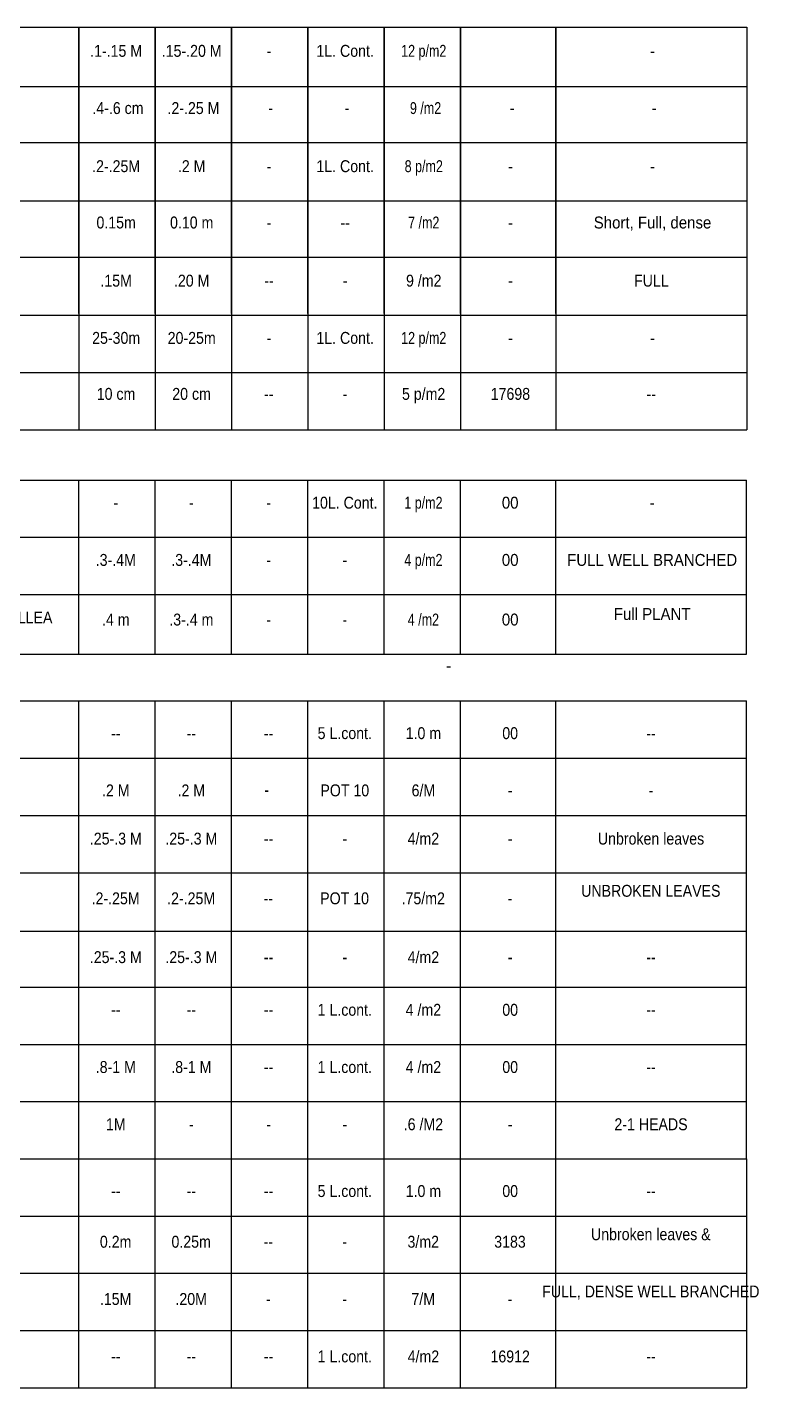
# Model space of a CAD drawing. Extents: x -2743 to -1606, y 314 to 679.
# Drawn here: x -2568.9 to -2530.6, y 431.9 to 503.2 of the extents above; entities that cross this region are included whole.
import ezdxf
from ezdxf.enums import TextEntityAlignment as Align

# ---------------------------------------------------------------- set-up
doc = ezdxf.new("R2010")
doc.units = 0
doc.header["$MEASUREMENT"] = 0
for name, color, linetype in [('L-ANNO-SCHD-TEXT', 109, 'Continuous'), ('L-PLNT-TAB', 1, 'Continuous'), ('L-PLNT-txt', 54, 'Continuous')]:
    doc.layers.add(name, color=color, linetype=linetype)
doc.styles.add('AUC-71-PLNT-LEG', font='architxt.shx', dxfattribs={"width": 0.85})
doc.styles.add('PLNT-LEG', font='arial.ttf', dxfattribs={"width": 0.85})

# ---------------------------------------------------------------- blocks, each defined once
blk = doc.blocks.new('PL-TAB')
at = {"style": 'PLNT-LEG'}
for tag, width, p in [('ABRV.', 0.85, (1.439, 0)), ('SYMBOL', 0.85, (7.527, 0)), ('HEIGHT', 0.85, (42.963, 0)), ('SPREAD', 0.85, (46.921, 0)), ('CALIBER', 0.85, (50.966, 0)), ('ROOTS', 0.85, (54.958, 0)), ('SPACING', 0.75, (59.078, 0)), ('QUANTITY', 0.9, (63.622, 0)), ('REMARKS', 0.9, (69.211, 0))]:
    blk.add_attdef(tag, text='', height=0.625, dxfattribs=dict(at, width=width)).set_placement(p, align=Align.CENTER)
at = {"style": 'PLNT-LEG', "width": 0.85}
for tag, p in [('BOTANICAL-NAME', (14, 0)), ('COMMON-NAME', (28, 0))]:
    blk.add_attdef(tag, p, '', height=0.625, dxfattribs=at)
blk = doc.blocks.new('LS-71-PNT-TAB')
at = {"style": 'AUC-71-PLNT-LEG'}
for tag, width, p in [('ABRV.', 0.85, (1439, 0)), ('SYMBOL', 0.85, (7527, 0)), ('HEIGHT', 0.85, (42963, 0)), ('SPREAD', 0.85, (46921, 0)), ('CALIBER', 0.85, (50966, 0)), ('ROOTS', 0.85, (54958, 0)), ('SPACING', 0.75, (59078, 0)), ('QUANTITY', 0.9, (63622, 0)), ('REMARKS', 0.9, (69211, 0))]:
    blk.add_attdef(tag, text='', height=625, dxfattribs=dict(at, width=width)).set_placement(p, align=Align.CENTER)
at = {"style": 'AUC-71-PLNT-LEG', "width": 0.85}
for tag, p in [('BOTANICAL-NAME', (14000, 0)), ('COMMON-NAME', (28000, 0))]:
    blk.add_attdef(tag, p, '', height=625, dxfattribs=at)

msp = doc.modelspace()

# ---------------------------------------------------------------- linework, layer by layer
at = {"layer": 'L-PLNT-TAB'}
for p, q in [((-2607.192, 485.07), (-2531.192, 485.07)), ((-2607.192, 482.07), (-2531.192, 482.07)), ((-2531.21, 470.307), (-2531.21, 479.433)), ((-2607.21, 473.44), (-2531.21, 473.44))]:
    msp.add_line(p, q, dxfattribs=at)
for points in [[(-2607.192, 482.07), (-2607.192, 503.167), (-2531.192, 503.167), (-2531.192, 482.07)], [(-2566.192, 488.167), (-2566.192, 503.167), (-2566.192, 482.07)], [(-2566.192, 497.115), (-2566.192, 503.115)], [(-2562.192, 488.167), (-2562.192, 503.167), (-2562.192, 482.07)], [(-2562.192, 497.115), (-2562.192, 503.115)], [(-2558.192, 488.167), (-2558.192, 503.167), (-2558.192, 482.07)], [(-2558.192, 497.115), (-2558.192, 503.115)], [(-2554.192, 488.167), (-2554.192, 503.167), (-2554.192, 482.07)], [(-2554.192, 497.115), (-2554.192, 503.115)], [(-2550.192, 488.167), (-2550.192, 503.167), (-2550.192, 482.07)], [(-2550.192, 497.115), (-2550.192, 503.115), (-2550.192, 497.115)], [(-2546.192, 488.167), (-2546.192, 503.167), (-2546.192, 482.07)], [(-2546.192, 497.115), (-2546.192, 503.115)], [(-2541.192, 488.167), (-2541.192, 503.167), (-2541.192, 482.07)], [(-2541.192, 497.115), (-2541.192, 503.115), (-2541.192, 497.115)], [(-2607.192, 500.066), (-2531.192, 500.066)], [(-2607.192, 497.118), (-2531.192, 497.118)], [(-2607.192, 491.115), (-2531.192, 491.115)], [(-2607.192, 488.07), (-2531.192, 488.07)], [(-2607.21, 479.433), (-2531.21, 479.433)], [(-2566.21, 479.433), (-2566.21, 470.307)], [(-2562.21, 479.433), (-2562.21, 470.307)], [(-2558.21, 479.433), (-2558.21, 470.307)], [(-2554.21, 479.433), (-2554.21, 470.307)], [(-2550.21, 479.433), (-2550.21, 470.307)], [(-2546.21, 479.433), (-2546.21, 470.307)], [(-2541.21, 479.433), (-2541.21, 470.307)], [(-2607.21, 476.433), (-2531.21, 476.433)], [(-2607.21, 470.307), (-2531.21, 470.307)]]:
    msp.add_lwpolyline(points, dxfattribs=at)
at = {"layer": 'L-PLNT-TAB', "flags": 128}
for points in [[(-2607.192, 494.07), (-2531.192, 494.07)], [(-2607.21, 467.853), (-2531.21, 467.853)], [(-2607.21, 467.853), (-2607.21, 443.853), (-2531.21, 443.853), (-2531.21, 467.853)], [(-2566.21, 467.853), (-2566.21, 431.853)], [(-2562.21, 467.853), (-2562.21, 431.853)], [(-2558.21, 467.853), (-2558.21, 431.853)], [(-2554.21, 467.853), (-2554.21, 431.853)], [(-2550.21, 467.853), (-2550.21, 431.853)], [(-2546.21, 467.853), (-2546.21, 431.853)], [(-2541.21, 467.853), (-2541.21, 431.853)], [(-2607.21, 464.853), (-2531.21, 464.853)], [(-2607.21, 461.853), (-2531.21, 461.853)], [(-2607.21, 458.853), (-2531.21, 458.853)], [(-2607.21, 455.783), (-2531.21, 455.783)], [(-2607.21, 452.853), (-2531.21, 452.853)], [(-2607.21, 449.853), (-2531.21, 449.853)], [(-2607.21, 446.853), (-2531.21, 446.853)], [(-2531.21, 443.853), (-2531.21, 431.853)], [(-2607.21, 440.853), (-2531.21, 440.853)], [(-2607.21, 437.853), (-2531.21, 437.853)], [(-2607.21, 434.853), (-2531.21, 434.853)], [(-2607.21, 431.853), (-2531.21, 431.853)]]:
    msp.add_lwpolyline(points, dxfattribs=at)

# ---------------------------------------------------------------- block references
at = {"layer": 'L-PLNT-txt'}
ref = msp.add_blockref('PL-TAB', (-2607.192, 501.615), dxfattribs=at)
ref.add_attrib('REMARKS', '-', dxfattribs={"layer": '0', "height": 0.625, "rotation": 360, "style": 'PLNT-LEG', "width": 0.9}).set_placement((-2536.131, 501.615), align=Align.CENTER)
ref.add_attrib('SPACING', '12 p/m2', dxfattribs={"layer": '0', "height": 0.625, "rotation": 360, "style": 'PLNT-LEG', "width": 0.75}).set_placement((-2548.115, 501.615), align=Align.CENTER)
ref.add_attrib('ROOTS', '1L. Cont.', dxfattribs={"layer": '0', "height": 0.625, "rotation": 360, "style": 'PLNT-LEG', "width": 0.85}).set_placement((-2552.234, 501.615), align=Align.CENTER)
ref.add_attrib('CALIBER', '-', dxfattribs={"layer": '0', "height": 0.625, "rotation": 360, "style": 'PLNT-LEG', "width": 0.85}).set_placement((-2556.226, 501.615), align=Align.CENTER)
ref.add_attrib('SPREAD', '.15-.20 M', dxfattribs={"layer": '0', "height": 0.625, "rotation": 360, "style": 'PLNT-LEG', "width": 0.85}).set_placement((-2560.272, 501.615), align=Align.CENTER)
ref.add_attrib('HEIGHT', '.1-.15 M', dxfattribs={"layer": '0', "height": 0.625, "rotation": 360, "style": 'PLNT-LEG', "width": 0.85}).set_placement((-2564.229, 501.615), align=Align.CENTER)
ref = msp.add_blockref('PL-TAB', (-2607.099, 498.616), dxfattribs=at)
ref.add_attrib('REMARKS', '-', dxfattribs={"layer": '0', "height": 0.625, "rotation": 360, "style": 'PLNT-LEG', "width": 0.9}).set_placement((-2536.038, 498.616), align=Align.CENTER)
ref.add_attrib('QUANTITY', '-', dxfattribs={"layer": '0', "height": 0.625, "rotation": 360, "style": 'PLNT-LEG', "width": 0.9}).set_placement((-2543.477, 498.616), align=Align.CENTER)
ref.add_attrib('SPACING', '9 /m2', dxfattribs={"layer": '0', "height": 0.625, "rotation": 360, "style": 'PLNT-LEG', "width": 0.75}).set_placement((-2548.021, 498.616), align=Align.CENTER)
ref.add_attrib('ROOTS', '-', dxfattribs={"layer": '0', "height": 0.625, "rotation": 360, "style": 'PLNT-LEG', "width": 0.85}).set_placement((-2552.141, 498.616), align=Align.CENTER)
ref.add_attrib('CALIBER', '-', dxfattribs={"layer": '0', "height": 0.625, "rotation": 360, "style": 'PLNT-LEG', "width": 0.85}).set_placement((-2556.133, 498.616), align=Align.CENTER)
ref.add_attrib('SPREAD', '.2-.25 M', dxfattribs={"layer": '0', "height": 0.625, "rotation": 360, "style": 'PLNT-LEG', "width": 0.85}).set_placement((-2560.178, 498.616), align=Align.CENTER)
ref.add_attrib('HEIGHT', '.4-.6 cm', dxfattribs={"layer": '0', "height": 0.625, "rotation": 360, "style": 'PLNT-LEG', "width": 0.85}).set_placement((-2564.136, 498.616), align=Align.CENTER)
ref = msp.add_blockref('PL-TAB', (-2607.192, 495.57), dxfattribs=at)
ref.add_attrib('REMARKS', '-', dxfattribs={"layer": '0', "height": 0.625, "rotation": 360, "style": 'PLNT-LEG', "width": 0.9}).set_placement((-2536.131, 495.57), align=Align.CENTER)
ref.add_attrib('QUANTITY', '-', dxfattribs={"layer": '0', "height": 0.625, "rotation": 360, "style": 'PLNT-LEG', "width": 0.9}).set_placement((-2543.57, 495.57), align=Align.CENTER)
ref.add_attrib('SPACING', '8 p/m2', dxfattribs={"layer": '0', "height": 0.625, "rotation": 360, "style": 'PLNT-LEG', "width": 0.75}).set_placement((-2548.115, 495.57), align=Align.CENTER)
ref.add_attrib('ROOTS', '1L. Cont.', dxfattribs={"layer": '0', "height": 0.625, "rotation": 360, "style": 'PLNT-LEG', "width": 0.85}).set_placement((-2552.234, 495.57), align=Align.CENTER)
ref.add_attrib('CALIBER', '-', dxfattribs={"layer": '0', "height": 0.625, "rotation": 360, "style": 'PLNT-LEG', "width": 0.85}).set_placement((-2556.226, 495.57), align=Align.CENTER)
ref.add_attrib('SPREAD', '.2 M', dxfattribs={"layer": '0', "height": 0.625, "rotation": 360, "style": 'PLNT-LEG', "width": 0.85}).set_placement((-2560.272, 495.57), align=Align.CENTER)
ref.add_attrib('HEIGHT', '.2-.25M', dxfattribs={"layer": '0', "height": 0.625, "rotation": 360, "style": 'PLNT-LEG', "width": 0.85}).set_placement((-2564.229, 495.57), align=Align.CENTER)
ref = msp.add_blockref('PL-TAB', (-2607.192, 492.618), dxfattribs=at)
ref.add_attrib('REMARKS', 'Short, Full, dense', dxfattribs={"layer": '0', "height": 0.625, "rotation": 360, "style": 'PLNT-LEG', "width": 0.9}).set_placement((-2536.131, 492.618), align=Align.CENTER)
ref.add_attrib('QUANTITY', '-', dxfattribs={"layer": '0', "height": 0.625, "rotation": 360, "style": 'PLNT-LEG', "width": 0.9}).set_placement((-2543.57, 492.618), align=Align.CENTER)
ref.add_attrib('SPACING', '7 /m2', dxfattribs={"layer": '0', "height": 0.625, "rotation": 360, "style": 'PLNT-LEG', "width": 0.75}).set_placement((-2548.115, 492.618), align=Align.CENTER)
ref.add_attrib('ROOTS', '--', dxfattribs={"layer": '0', "height": 0.625, "rotation": 360, "style": 'PLNT-LEG', "width": 0.85}).set_placement((-2552.234, 492.618), align=Align.CENTER)
ref.add_attrib('CALIBER', '-', dxfattribs={"layer": '0', "height": 0.625, "rotation": 360, "style": 'PLNT-LEG', "width": 0.85}).set_placement((-2556.226, 492.618), align=Align.CENTER)
ref.add_attrib('SPREAD', '0.10 m', dxfattribs={"layer": '0', "height": 0.625, "rotation": 360, "style": 'PLNT-LEG', "width": 0.85}).set_placement((-2560.272, 492.618), align=Align.CENTER)
ref.add_attrib('HEIGHT', '0.15m', dxfattribs={"layer": '0', "height": 0.625, "rotation": 360, "style": 'PLNT-LEG', "width": 0.85}).set_placement((-2564.229, 492.618), align=Align.CENTER)
ref = msp.add_blockref('LS-71-PNT-TAB', (-2607.192, 489.57), dxfattribs=dict(at, xscale=0.0009999999999763534, yscale=0.0009999999999763534, zscale=0.0009999999999763534))
ref.add_attrib('HEIGHT', '.15M', dxfattribs={"layer": '0', "height": 0.625, "rotation": 360, "style": 'PLNT-LEG', "width": 0.85}).set_placement((-2564.229, 489.57), align=Align.CENTER)
ref.add_attrib('SPREAD', '.20 M', dxfattribs={"layer": '0', "height": 0.625, "rotation": 360, "style": 'PLNT-LEG', "width": 0.85}).set_placement((-2560.272, 489.57), align=Align.CENTER)
ref.add_attrib('CALIBER', '--', dxfattribs={"layer": '0', "height": 0.625, "rotation": 360, "style": 'PLNT-LEG', "width": 0.85}).set_placement((-2556.226, 489.57), align=Align.CENTER)
ref.add_attrib('ROOTS', '-', dxfattribs={"layer": '0', "height": 0.625, "rotation": 360, "style": 'PLNT-LEG', "width": 0.85}).set_placement((-2552.234, 489.57), align=Align.CENTER)
ref.add_attrib('SPACING', '9 /m2', dxfattribs={"layer": '0', "height": 0.625, "rotation": 360, "style": 'PLNT-LEG', "width": 0.85}).set_placement((-2548.115, 489.57), align=Align.CENTER)
ref.add_attrib('QUANTITY', '-', dxfattribs={"layer": '0', "height": 0.625, "rotation": 360, "style": 'PLNT-LEG', "width": 0.85}).set_placement((-2543.57, 489.57), align=Align.CENTER)
ref.add_attrib('REMARKS', 'FULL', dxfattribs={"layer": '0', "height": 0.625, "rotation": 360, "style": 'PLNT-LEG', "width": 0.85}).set_placement((-2536.192, 489.57), align=Align.CENTER)
ref = msp.add_blockref('PL-TAB', (-2607.192, 486.57), dxfattribs=at)
ref.add_attrib('REMARKS', '-', dxfattribs={"layer": '0', "height": 0.625, "rotation": 360, "style": 'PLNT-LEG', "width": 0.9}).set_placement((-2536.131, 486.57), align=Align.CENTER)
ref.add_attrib('QUANTITY', '-', dxfattribs={"layer": '0', "height": 0.625, "rotation": 360, "style": 'PLNT-LEG', "width": 0.9}).set_placement((-2543.57, 486.57), align=Align.CENTER)
ref.add_attrib('SPACING', '12 p/m2', dxfattribs={"layer": '0', "height": 0.625, "rotation": 360, "style": 'PLNT-LEG', "width": 0.75}).set_placement((-2548.115, 486.57), align=Align.CENTER)
ref.add_attrib('ROOTS', '1L. Cont.', dxfattribs={"layer": '0', "height": 0.625, "rotation": 360, "style": 'PLNT-LEG', "width": 0.85}).set_placement((-2552.234, 486.57), align=Align.CENTER)
ref.add_attrib('CALIBER', '-', dxfattribs={"layer": '0', "height": 0.625, "rotation": 360, "style": 'PLNT-LEG', "width": 0.85}).set_placement((-2556.226, 486.57), align=Align.CENTER)
ref.add_attrib('SPREAD', '20-25m', dxfattribs={"layer": '0', "height": 0.625, "rotation": 360, "style": 'PLNT-LEG', "width": 0.85}).set_placement((-2560.272, 486.57), align=Align.CENTER)
ref.add_attrib('HEIGHT', '25-30m', dxfattribs={"layer": '0', "height": 0.625, "rotation": 360, "style": 'PLNT-LEG', "width": 0.85}).set_placement((-2564.229, 486.57), align=Align.CENTER)
ref = msp.add_blockref('LS-71-PNT-TAB', (-2607.198, 483.635), dxfattribs=dict(at, xscale=0.0009999999999763534, yscale=0.0009999999999763534, zscale=0.0009999999999763534))
ref.add_attrib('HEIGHT', '10 cm', dxfattribs={"layer": '0', "height": 0.625, "rotation": 360, "style": 'PLNT-LEG', "width": 0.85}).set_placement((-2564.235, 483.635), align=Align.CENTER)
ref.add_attrib('SPREAD', '20 cm', dxfattribs={"layer": '0', "height": 0.625, "rotation": 360, "style": 'PLNT-LEG', "width": 0.85}).set_placement((-2560.278, 483.635), align=Align.CENTER)
ref.add_attrib('CALIBER', '--', dxfattribs={"layer": '0', "height": 0.625, "rotation": 360, "style": 'PLNT-LEG', "width": 0.85}).set_placement((-2556.233, 483.635), align=Align.CENTER)
ref.add_attrib('ROOTS', '-', dxfattribs={"layer": '0', "height": 0.625, "rotation": 360, "style": 'PLNT-LEG', "width": 0.85}).set_placement((-2552.241, 483.635), align=Align.CENTER)
ref.add_attrib('SPACING', '5 p/m2', dxfattribs={"layer": '0', "height": 0.625, "rotation": 360, "style": 'PLNT-LEG', "width": 0.85}).set_placement((-2548.121, 483.635), align=Align.CENTER)
ref.add_attrib('QUANTITY', '17698', dxfattribs={"layer": '0', "height": 0.625, "rotation": 360, "style": 'PLNT-LEG', "width": 0.85}).set_placement((-2543.576, 483.635), align=Align.CENTER)
ref.add_attrib('REMARKS', '--', dxfattribs={"layer": '0', "height": 0.625, "rotation": 360, "style": 'PLNT-LEG', "width": 0.85}).set_placement((-2536.198, 483.635), align=Align.CENTER)
ref = msp.add_blockref('PL-TAB', (-2607.21, 477.933), dxfattribs=at)
ref.add_attrib('REMARKS', '-', dxfattribs={"layer": '0', "height": 0.625, "rotation": 360, "style": 'PLNT-LEG', "width": 0.9}).set_placement((-2536.149, 477.933), align=Align.CENTER)
ref.add_attrib('QUANTITY', '00', dxfattribs={"layer": '0', "height": 0.625, "rotation": 360, "style": 'PLNT-LEG', "width": 0.9}).set_placement((-2543.588, 477.933), align=Align.CENTER)
ref.add_attrib('SPACING', '1 p/m2', dxfattribs={"layer": '0', "height": 0.625, "rotation": 360, "style": 'PLNT-LEG', "width": 0.75}).set_placement((-2548.133, 477.933), align=Align.CENTER)
ref.add_attrib('ROOTS', '10L. Cont.', dxfattribs={"layer": '0', "height": 0.625, "rotation": 360, "style": 'PLNT-LEG', "width": 0.85}).set_placement((-2552.252, 477.933), align=Align.CENTER)
ref.add_attrib('CALIBER', '-', dxfattribs={"layer": '0', "height": 0.625, "rotation": 360, "style": 'PLNT-LEG', "width": 0.85}).set_placement((-2556.244, 477.933), align=Align.CENTER)
ref.add_attrib('SPREAD', '-', dxfattribs={"layer": '0', "height": 0.625, "rotation": 360, "style": 'PLNT-LEG', "width": 0.85}).set_placement((-2560.29, 477.933), align=Align.CENTER)
ref.add_attrib('HEIGHT', '-', dxfattribs={"layer": '0', "height": 0.625, "rotation": 360, "style": 'PLNT-LEG', "width": 0.85}).set_placement((-2564.247, 477.933), align=Align.CENTER)
ref = msp.add_blockref('PL-TAB', (-2607.21, 474.933), dxfattribs=at)
ref.add_attrib('REMARKS', 'FULL WELL BRANCHED', dxfattribs={"layer": '0', "height": 0.625, "rotation": 360, "style": 'PLNT-LEG', "width": 0.9}).set_placement((-2536.149, 474.933), align=Align.CENTER)
ref.add_attrib('QUANTITY', '00', dxfattribs={"layer": '0', "height": 0.625, "rotation": 360, "style": 'PLNT-LEG', "width": 0.9}).set_placement((-2543.588, 474.933), align=Align.CENTER)
ref.add_attrib('SPACING', '4 p/m2', dxfattribs={"layer": '0', "height": 0.625, "rotation": 360, "style": 'PLNT-LEG', "width": 0.75}).set_placement((-2548.133, 474.933), align=Align.CENTER)
ref.add_attrib('ROOTS', '-', dxfattribs={"layer": '0', "height": 0.625, "rotation": 360, "style": 'PLNT-LEG', "width": 0.85}).set_placement((-2552.252, 474.933), align=Align.CENTER)
ref.add_attrib('CALIBER', '-', dxfattribs={"layer": '0', "height": 0.625, "rotation": 360, "style": 'PLNT-LEG', "width": 0.85}).set_placement((-2556.244, 474.933), align=Align.CENTER)
ref.add_attrib('SPREAD', '.3-.4M', dxfattribs={"layer": '0', "height": 0.625, "rotation": 360, "style": 'PLNT-LEG', "width": 0.85}).set_placement((-2560.29, 474.933), align=Align.CENTER)
ref.add_attrib('HEIGHT', '.3-.4M', dxfattribs={"layer": '0', "height": 0.625, "rotation": 360, "style": 'PLNT-LEG', "width": 0.85}).set_placement((-2564.247, 474.933), align=Align.CENTER)
ref = msp.add_blockref('PL-TAB', (-2607.21, 471.807), dxfattribs=at)
ref.add_attrib('REMARKS', 'Full PLANT', dxfattribs={"layer": '0', "height": 0.625, "rotation": 360, "style": 'PLNT-LEG', "width": 0.9}).set_placement((-2536.149, 472.1), align=Align.CENTER)
ref.add_attrib('QUANTITY', '00', dxfattribs={"layer": '0', "height": 0.625, "rotation": 360, "style": 'PLNT-LEG', "width": 0.9}).set_placement((-2543.588, 471.807), align=Align.CENTER)
ref.add_attrib('SPACING', '4 /m2', dxfattribs={"layer": '0', "height": 0.625, "rotation": 360, "style": 'PLNT-LEG', "width": 0.75}).set_placement((-2548.133, 471.807), align=Align.CENTER)
ref.add_attrib('ROOTS', '-', dxfattribs={"layer": '0', "height": 0.625, "rotation": 360, "style": 'PLNT-LEG', "width": 0.75}).set_placement((-2552.252, 471.807), align=Align.CENTER)
ref.add_attrib('CALIBER', '-', dxfattribs={"layer": '0', "height": 0.625, "rotation": 360, "style": 'PLNT-LEG', "width": 0.85}).set_placement((-2556.244, 471.807), align=Align.CENTER)
ref.add_attrib('SPREAD', '.3-.4 m', dxfattribs={"layer": '0', "height": 0.625, "rotation": 360, "style": 'PLNT-LEG', "width": 0.85}).set_placement((-2560.29, 471.807), align=Align.CENTER)
ref.add_attrib('HEIGHT', '.4 m', dxfattribs={"layer": '0', "height": 0.625, "rotation": 360, "style": 'PLNT-LEG', "width": 0.85}).set_placement((-2564.247, 471.807), align=Align.CENTER)
ref.add_attrib('COMMON-NAME', 'DARK ORANGE BOUGAINVILLEA', (-2579.196, 471.916), dxfattribs={"layer": '0', "height": 0.625, "rotation": 360, "style": 'PLNT-LEG', "width": 0.85})
ref = msp.add_blockref('LS-71-PNT-TAB', (-2607.21, 465.853), dxfattribs=dict(at, xscale=0.0009999999999763531, yscale=0.0009999999999763531, zscale=0.0009999999999763531))
ref.add_attrib('HEIGHT', '--', dxfattribs={"layer": '0', "height": 0.625, "rotation": 360, "style": 'PLNT-LEG', "width": 0.85}).set_placement((-2564.247, 465.853), align=Align.CENTER)
ref.add_attrib('SPREAD', '--', dxfattribs={"layer": '0', "height": 0.625, "rotation": 360, "style": 'PLNT-LEG', "width": 0.85}).set_placement((-2560.29, 465.853), align=Align.CENTER)
ref.add_attrib('CALIBER', '--', dxfattribs={"layer": '0', "height": 0.625, "rotation": 360, "style": 'PLNT-LEG', "width": 0.85}).set_placement((-2556.244, 465.853), align=Align.CENTER)
ref.add_attrib('ROOTS', '5 L.cont.', dxfattribs={"layer": '0', "height": 0.625, "rotation": 360, "style": 'PLNT-LEG', "width": 0.85}).set_placement((-2552.252, 465.853), align=Align.CENTER)
ref.add_attrib('SPACING', '1.0 m', dxfattribs={"layer": '0', "height": 0.625, "rotation": 360, "style": 'PLNT-LEG', "width": 0.85}).set_placement((-2548.133, 465.853), align=Align.CENTER)
ref.add_attrib('QUANTITY', '00', dxfattribs={"layer": '0', "height": 0.625, "rotation": 360, "style": 'PLNT-LEG', "width": 0.85}).set_placement((-2543.588, 465.853), align=Align.CENTER)
ref.add_attrib('REMARKS', '--', dxfattribs={"layer": '0', "height": 0.625, "rotation": 360, "style": 'PLNT-LEG', "width": 0.85}).set_placement((-2536.21, 465.853), align=Align.CENTER)
ref = msp.add_blockref('LS-71-PNT-TAB', (-2607.21, 462.853), dxfattribs=dict(at, xscale=0.0009999999999763531, yscale=0.0009999999999763531, zscale=0.0009999999999763531))
ref.add_attrib('HEIGHT', '.2 M', dxfattribs={"layer": '0', "height": 0.625, "rotation": 360, "style": 'PLNT-LEG', "width": 0.85}).set_placement((-2564.247, 462.853), align=Align.CENTER)
ref.add_attrib('SPREAD', '.2 M', dxfattribs={"layer": '0', "height": 0.625, "rotation": 360, "style": 'PLNT-LEG', "width": 0.85}).set_placement((-2560.29, 462.853), align=Align.CENTER)
ref.add_attrib('CALIBER', '-', dxfattribs={"layer": '0', "height": 0.625, "rotation": 360, "style": 'PLNT-LEG', "width": 0.85}).set_placement((-2556.346, 462.884), align=Align.CENTER)
ref.add_attrib('ROOTS', 'POT 10', dxfattribs={"layer": '0', "height": 0.625, "rotation": 360, "style": 'PLNT-LEG', "width": 0.85}).set_placement((-2552.252, 462.853), align=Align.CENTER)
ref.add_attrib('SPACING', '6/M', dxfattribs={"layer": '0', "height": 0.625, "rotation": 360, "style": 'PLNT-LEG', "width": 0.85}).set_placement((-2548.133, 462.853), align=Align.CENTER)
ref.add_attrib('QUANTITY', '-', dxfattribs={"layer": '0', "height": 0.625, "rotation": 360, "style": 'PLNT-LEG', "width": 0.85}).set_placement((-2543.588, 462.853), align=Align.CENTER)
ref.add_attrib('REMARKS', '-', dxfattribs={"layer": '0', "height": 0.625, "rotation": 360, "style": 'PLNT-LEG', "width": 0.85}).set_placement((-2536.21, 462.853), align=Align.CENTER)
ref = msp.add_blockref('LS-71-PNT-TAB', (-2607.21, 460.325), dxfattribs=dict(at, xscale=0.0009999999999763527, yscale=0.0009999999999763527, zscale=0.0009999999999763527))
ref.add_attrib('HEIGHT', '.25-.3 M', dxfattribs={"layer": '0', "height": 0.625, "rotation": 360, "style": 'PLNT-LEG', "width": 0.85}).set_placement((-2564.247, 460.325), align=Align.CENTER)
ref.add_attrib('SPREAD', '.25-.3 M', dxfattribs={"layer": '0', "height": 0.625, "rotation": 360, "style": 'PLNT-LEG', "width": 0.85}).set_placement((-2560.29, 460.325), align=Align.CENTER)
ref.add_attrib('CALIBER', '--', dxfattribs={"layer": '0', "height": 0.625, "rotation": 360, "style": 'PLNT-LEG', "width": 0.85}).set_placement((-2556.244, 460.325), align=Align.CENTER)
ref.add_attrib('ROOTS', '-', dxfattribs={"layer": '0', "height": 0.625, "rotation": 360, "style": 'PLNT-LEG', "width": 0.85}).set_placement((-2552.252, 460.325), align=Align.CENTER)
ref.add_attrib('SPACING', '4/m2', dxfattribs={"layer": '0', "height": 0.625, "rotation": 360, "style": 'PLNT-LEG', "width": 0.85}).set_placement((-2548.133, 460.325), align=Align.CENTER)
ref.add_attrib('QUANTITY', '-', dxfattribs={"layer": '0', "height": 0.625, "rotation": 360, "style": 'PLNT-LEG', "width": 0.85}).set_placement((-2543.588, 460.325), align=Align.CENTER)
ref.add_attrib('REMARKS', 'Unbroken leaves', dxfattribs={"layer": '0', "height": 0.625, "rotation": 360, "style": 'PLNT-LEG', "width": 0.85}).set_placement((-2536.21, 460.325), align=Align.CENTER)
ref = msp.add_blockref('LS-71-PNT-TAB', (-2607.22, 457.196), dxfattribs=dict(at, xscale=0.0009999999999763527, yscale=0.0009999999999763527, zscale=0.0009999999999763527))
ref.add_attrib('HEIGHT', '.2-.25M', dxfattribs={"layer": '0', "height": 0.625, "rotation": 360, "style": 'PLNT-LEG', "width": 0.85}).set_placement((-2564.257, 457.196), align=Align.CENTER)
ref.add_attrib('SPREAD', '.2-.25M', dxfattribs={"layer": '0', "height": 0.625, "rotation": 360, "style": 'PLNT-LEG', "width": 0.85}).set_placement((-2560.299, 457.196), align=Align.CENTER)
ref.add_attrib('CALIBER', '--', dxfattribs={"layer": '0', "height": 0.625, "rotation": 360, "style": 'PLNT-LEG', "width": 0.85}).set_placement((-2556.254, 457.196), align=Align.CENTER)
ref.add_attrib('ROOTS', 'POT 10', dxfattribs={"layer": '0', "height": 0.625, "rotation": 360, "style": 'PLNT-LEG', "width": 0.85}).set_placement((-2552.262, 457.196), align=Align.CENTER)
ref.add_attrib('SPACING', '.75/m2', dxfattribs={"layer": '0', "height": 0.625, "rotation": 360, "style": 'PLNT-LEG', "width": 0.85}).set_placement((-2548.142, 457.196), align=Align.CENTER)
ref.add_attrib('QUANTITY', '-', dxfattribs={"layer": '0', "height": 0.625, "rotation": 360, "style": 'PLNT-LEG', "width": 0.85}).set_placement((-2543.598, 457.196), align=Align.CENTER)
ref.add_attrib('REMARKS', 'UNBROKEN LEAVES', dxfattribs={"layer": '0', "height": 0.625, "rotation": 360, "style": 'PLNT-LEG', "width": 0.85}).set_placement((-2536.22, 457.589), align=Align.CENTER)
ref = msp.add_blockref('LS-71-PNT-TAB', (-2607.21, 454.113), dxfattribs=dict(at, xscale=0.0009999999999763531, yscale=0.0009999999999763531, zscale=0.0009999999999763531))
ref.add_attrib('HEIGHT', '.25-.3 M', dxfattribs={"layer": '0', "height": 0.625, "rotation": 360, "style": 'PLNT-LEG', "width": 0.85}).set_placement((-2564.247, 454.113), align=Align.CENTER)
ref.add_attrib('SPREAD', '.25-.3 M', dxfattribs={"layer": '0', "height": 0.625, "rotation": 360, "style": 'PLNT-LEG', "width": 0.85}).set_placement((-2560.29, 454.113), align=Align.CENTER)
ref.add_attrib('CALIBER', '--', dxfattribs={"layer": '0', "height": 0.625, "rotation": 360, "style": 'PLNT-LEG', "width": 0.85}).set_placement((-2556.244, 454.113), align=Align.CENTER)
ref.add_attrib('ROOTS', '-', dxfattribs={"layer": '0', "height": 0.625, "rotation": 360, "style": 'PLNT-LEG', "width": 0.85}).set_placement((-2552.252, 454.113), align=Align.CENTER)
ref.add_attrib('SPACING', '4/m2', dxfattribs={"layer": '0', "height": 0.625, "rotation": 360, "style": 'PLNT-LEG', "width": 0.85}).set_placement((-2548.133, 454.113), align=Align.CENTER)
ref.add_attrib('QUANTITY', '-', dxfattribs={"layer": '0', "height": 0.625, "rotation": 360, "style": 'PLNT-LEG', "width": 0.85}).set_placement((-2543.588, 454.113), align=Align.CENTER)
ref.add_attrib('REMARKS', '--', dxfattribs={"layer": '0', "height": 0.625, "rotation": 360, "style": 'PLNT-LEG', "width": 0.85}).set_placement((-2536.21, 454.113), align=Align.CENTER)
ref = msp.add_blockref('LS-71-PNT-TAB', (-2607.21, 451.353), dxfattribs=dict(at, xscale=0.0009999999999763527, yscale=0.0009999999999763527, zscale=0.0009999999999763527))
ref.add_attrib('HEIGHT', '--', dxfattribs={"layer": '0', "height": 0.625, "rotation": 360, "style": 'PLNT-LEG', "width": 0.85}).set_placement((-2564.247, 451.353), align=Align.CENTER)
ref.add_attrib('SPREAD', '--', dxfattribs={"layer": '0', "height": 0.625, "rotation": 360, "style": 'PLNT-LEG', "width": 0.85}).set_placement((-2560.29, 451.353), align=Align.CENTER)
ref.add_attrib('CALIBER', '--', dxfattribs={"layer": '0', "height": 0.625, "rotation": 360, "style": 'PLNT-LEG', "width": 0.85}).set_placement((-2556.244, 451.353), align=Align.CENTER)
ref.add_attrib('ROOTS', '1 L.cont.', dxfattribs={"layer": '0', "height": 0.625, "rotation": 360, "style": 'PLNT-LEG', "width": 0.85}).set_placement((-2552.252, 451.353), align=Align.CENTER)
ref.add_attrib('SPACING', '4 /m2', dxfattribs={"layer": '0', "height": 0.625, "rotation": 360, "style": 'PLNT-LEG', "width": 0.85}).set_placement((-2548.133, 451.353), align=Align.CENTER)
ref.add_attrib('QUANTITY', '00', dxfattribs={"layer": '0', "height": 0.625, "rotation": 360, "style": 'PLNT-LEG', "width": 0.85}).set_placement((-2543.588, 451.353), align=Align.CENTER)
ref.add_attrib('REMARKS', '--', dxfattribs={"layer": '0', "height": 0.625, "rotation": 360, "style": 'PLNT-LEG', "width": 0.85}).set_placement((-2536.21, 451.353), align=Align.CENTER)
ref = msp.add_blockref('LS-71-PNT-TAB', (-2607.21, 448.353), dxfattribs=dict(at, xscale=0.0009999999999763527, yscale=0.0009999999999763527, zscale=0.0009999999999763527))
ref.add_attrib('HEIGHT', '.8-1 M', dxfattribs={"layer": '0', "height": 0.625, "rotation": 360, "style": 'PLNT-LEG', "width": 0.85}).set_placement((-2564.247, 448.353), align=Align.CENTER)
ref.add_attrib('SPREAD', '.8-1 M', dxfattribs={"layer": '0', "height": 0.625, "rotation": 360, "style": 'PLNT-LEG', "width": 0.85}).set_placement((-2560.29, 448.353), align=Align.CENTER)
ref.add_attrib('CALIBER', '--', dxfattribs={"layer": '0', "height": 0.625, "rotation": 360, "style": 'PLNT-LEG', "width": 0.85}).set_placement((-2556.244, 448.353), align=Align.CENTER)
ref.add_attrib('ROOTS', '1 L.cont.', dxfattribs={"layer": '0', "height": 0.625, "rotation": 360, "style": 'PLNT-LEG', "width": 0.85}).set_placement((-2552.252, 448.353), align=Align.CENTER)
ref.add_attrib('SPACING', '4 /m2', dxfattribs={"layer": '0', "height": 0.625, "rotation": 360, "style": 'PLNT-LEG', "width": 0.85}).set_placement((-2548.133, 448.353), align=Align.CENTER)
ref.add_attrib('QUANTITY', '00', dxfattribs={"layer": '0', "height": 0.625, "rotation": 360, "style": 'PLNT-LEG', "width": 0.85}).set_placement((-2543.588, 448.353), align=Align.CENTER)
ref.add_attrib('REMARKS', '--', dxfattribs={"layer": '0', "height": 0.625, "rotation": 360, "style": 'PLNT-LEG', "width": 0.85}).set_placement((-2536.21, 448.353), align=Align.CENTER)
ref = msp.add_blockref('LS-71-PNT-TAB', (-2607.21, 445.353), dxfattribs=dict(at, xscale=0.0009999999999763527, yscale=0.0009999999999763527, zscale=0.0009999999999763527))
ref.add_attrib('HEIGHT', '1M', dxfattribs={"layer": '0', "height": 0.625, "rotation": 360, "style": 'PLNT-LEG', "width": 0.85}).set_placement((-2564.247, 445.353), align=Align.CENTER)
ref.add_attrib('SPREAD', '-', dxfattribs={"layer": '0', "height": 0.625, "rotation": 360, "style": 'PLNT-LEG', "width": 0.85}).set_placement((-2560.29, 445.353), align=Align.CENTER)
ref.add_attrib('CALIBER', '-', dxfattribs={"layer": '0', "height": 0.625, "rotation": 360, "style": 'PLNT-LEG', "width": 0.85}).set_placement((-2556.244, 445.353), align=Align.CENTER)
ref.add_attrib('ROOTS', '-', dxfattribs={"layer": '0', "height": 0.625, "rotation": 360, "style": 'PLNT-LEG', "width": 0.85}).set_placement((-2552.252, 445.353), align=Align.CENTER)
ref.add_attrib('SPACING', '.6 /M2', dxfattribs={"layer": '0', "height": 0.625, "rotation": 360, "style": 'PLNT-LEG', "width": 0.85}).set_placement((-2548.133, 445.353), align=Align.CENTER)
ref.add_attrib('QUANTITY', '-', dxfattribs={"layer": '0', "height": 0.625, "rotation": 360, "style": 'PLNT-LEG', "width": 0.85}).set_placement((-2543.588, 445.353), align=Align.CENTER)
ref.add_attrib('REMARKS', '2-1 HEADS', dxfattribs={"layer": '0', "height": 0.625, "rotation": 360, "style": 'PLNT-LEG', "width": 0.85}).set_placement((-2536.21, 445.353), align=Align.CENTER)
ref = msp.add_blockref('LS-71-PNT-TAB', (-2607.21, 441.853), dxfattribs=dict(at, xscale=0.0009999999999763531, yscale=0.0009999999999763531, zscale=0.0009999999999763531))
ref.add_attrib('HEIGHT', '--', dxfattribs={"layer": '0', "height": 0.625, "rotation": 360, "style": 'PLNT-LEG', "width": 0.85}).set_placement((-2564.247, 441.853), align=Align.CENTER)
ref.add_attrib('SPREAD', '--', dxfattribs={"layer": '0', "height": 0.625, "rotation": 360, "style": 'PLNT-LEG', "width": 0.85}).set_placement((-2560.29, 441.853), align=Align.CENTER)
ref.add_attrib('CALIBER', '--', dxfattribs={"layer": '0', "height": 0.625, "rotation": 360, "style": 'PLNT-LEG', "width": 0.85}).set_placement((-2556.244, 441.853), align=Align.CENTER)
ref.add_attrib('ROOTS', '5 L.cont.', dxfattribs={"layer": '0', "height": 0.625, "rotation": 360, "style": 'PLNT-LEG', "width": 0.85}).set_placement((-2552.252, 441.853), align=Align.CENTER)
ref.add_attrib('SPACING', '1.0 m', dxfattribs={"layer": '0', "height": 0.625, "rotation": 360, "style": 'PLNT-LEG', "width": 0.85}).set_placement((-2548.133, 441.853), align=Align.CENTER)
ref.add_attrib('QUANTITY', '00', dxfattribs={"layer": '0', "height": 0.625, "rotation": 360, "style": 'PLNT-LEG', "width": 0.85}).set_placement((-2543.588, 441.853), align=Align.CENTER)
ref.add_attrib('REMARKS', '--', dxfattribs={"layer": '0', "height": 0.625, "rotation": 360, "style": 'PLNT-LEG', "width": 0.85}).set_placement((-2536.21, 441.853), align=Align.CENTER)
ref = msp.add_blockref('LS-71-PNT-TAB', (-2607.22, 439.196), dxfattribs=dict(at, xscale=0.0009999999999763527, yscale=0.0009999999999763527, zscale=0.0009999999999763527))
ref.add_attrib('HEIGHT', '0.2m', dxfattribs={"layer": '0', "height": 0.625, "rotation": 360, "style": 'PLNT-LEG', "width": 0.85}).set_placement((-2564.257, 439.196), align=Align.CENTER)
ref.add_attrib('SPREAD', '0.25m', dxfattribs={"layer": '0', "height": 0.625, "rotation": 360, "style": 'PLNT-LEG', "width": 0.85}).set_placement((-2560.299, 439.196), align=Align.CENTER)
ref.add_attrib('CALIBER', '--', dxfattribs={"layer": '0', "height": 0.625, "rotation": 360, "style": 'PLNT-LEG', "width": 0.85}).set_placement((-2556.254, 439.196), align=Align.CENTER)
ref.add_attrib('ROOTS', '-', dxfattribs={"layer": '0', "height": 0.625, "rotation": 360, "style": 'PLNT-LEG', "width": 0.85}).set_placement((-2552.262, 439.196), align=Align.CENTER)
ref.add_attrib('SPACING', '3/m2', dxfattribs={"layer": '0', "height": 0.625, "rotation": 360, "style": 'PLNT-LEG', "width": 0.85}).set_placement((-2548.142, 439.196), align=Align.CENTER)
ref.add_attrib('QUANTITY', '3183', dxfattribs={"layer": '0', "height": 0.625, "rotation": 360, "style": 'PLNT-LEG', "width": 0.85}).set_placement((-2543.598, 439.196), align=Align.CENTER)
ref.add_attrib('REMARKS', 'Unbroken leaves &', dxfattribs={"layer": '0', "height": 0.625, "rotation": 360, "style": 'PLNT-LEG', "width": 0.85}).set_placement((-2536.22, 439.589), align=Align.CENTER)
ref = msp.add_blockref('LS-71-PNT-TAB', (-2607.22, 436.196), dxfattribs=dict(at, xscale=0.0009999999999763527, yscale=0.0009999999999763527, zscale=0.0009999999999763527))
ref.add_attrib('HEIGHT', '.15M', dxfattribs={"layer": '0', "height": 0.625, "rotation": 360, "style": 'PLNT-LEG', "width": 0.85}).set_placement((-2564.257, 436.196), align=Align.CENTER)
ref.add_attrib('SPREAD', '.20M', dxfattribs={"layer": '0', "height": 0.625, "rotation": 360, "style": 'PLNT-LEG', "width": 0.85}).set_placement((-2560.299, 436.196), align=Align.CENTER)
ref.add_attrib('CALIBER', '-', dxfattribs={"layer": '0', "height": 0.625, "rotation": 360, "style": 'PLNT-LEG', "width": 0.85}).set_placement((-2556.254, 436.196), align=Align.CENTER)
ref.add_attrib('ROOTS', '-', dxfattribs={"layer": '0', "height": 0.625, "rotation": 360, "style": 'PLNT-LEG', "width": 0.85}).set_placement((-2552.262, 436.196), align=Align.CENTER)
ref.add_attrib('SPACING', '7/M', dxfattribs={"layer": '0', "height": 0.625, "rotation": 360, "style": 'PLNT-LEG', "width": 0.85}).set_placement((-2548.142, 436.196), align=Align.CENTER)
ref.add_attrib('QUANTITY', '-', dxfattribs={"layer": '0', "height": 0.625, "rotation": 360, "style": 'PLNT-LEG', "width": 0.85}).set_placement((-2543.598, 436.196), align=Align.CENTER)
ref.add_attrib('REMARKS', 'FULL, DENSE WELL BRANCHED', dxfattribs={"layer": '0', "height": 0.625, "rotation": 360, "style": 'PLNT-LEG', "width": 0.85}).set_placement((-2536.22, 436.589), align=Align.CENTER)
ref = msp.add_blockref('LS-71-PNT-TAB', (-2607.21, 433.184), dxfattribs=dict(at, xscale=0.0009999999999763531, yscale=0.0009999999999763531, zscale=0.0009999999999763531))
ref.add_attrib('HEIGHT', '--', dxfattribs={"layer": '0', "height": 0.625, "rotation": 360, "style": 'PLNT-LEG', "width": 0.85}).set_placement((-2564.247, 433.184), align=Align.CENTER)
ref.add_attrib('SPREAD', '--', dxfattribs={"layer": '0', "height": 0.625, "rotation": 360, "style": 'PLNT-LEG', "width": 0.85}).set_placement((-2560.29, 433.184), align=Align.CENTER)
ref.add_attrib('CALIBER', '--', dxfattribs={"layer": '0', "height": 0.625, "rotation": 360, "style": 'PLNT-LEG', "width": 0.85}).set_placement((-2556.244, 433.184), align=Align.CENTER)
ref.add_attrib('ROOTS', '1 L.cont.', dxfattribs={"layer": '0', "height": 0.625, "rotation": 360, "style": 'PLNT-LEG', "width": 0.85}).set_placement((-2552.252, 433.184), align=Align.CENTER)
ref.add_attrib('SPACING', '4/m2', dxfattribs={"layer": '0', "height": 0.625, "rotation": 360, "style": 'PLNT-LEG', "width": 0.85}).set_placement((-2548.133, 433.184), align=Align.CENTER)
ref.add_attrib('QUANTITY', '16912', dxfattribs={"layer": '0', "height": 0.625, "rotation": 360, "style": 'PLNT-LEG', "width": 0.85}).set_placement((-2543.588, 433.184), align=Align.CENTER)
ref.add_attrib('REMARKS', '--', dxfattribs={"layer": '0', "height": 0.625, "rotation": 360, "style": 'PLNT-LEG', "width": 0.85}).set_placement((-2536.21, 433.184), align=Align.CENTER)

# ---------------------------------------------------------------- texts
at = {"layer": 'L-ANNO-SCHD-TEXT', "insert": (-2546.813, 470.024), "char_height": 0.635, "width": 6.03042, "attachment_point": 2}
msp.add_mtext('-', dxfattribs=at)

doc.saveas('drawing.dxf')
